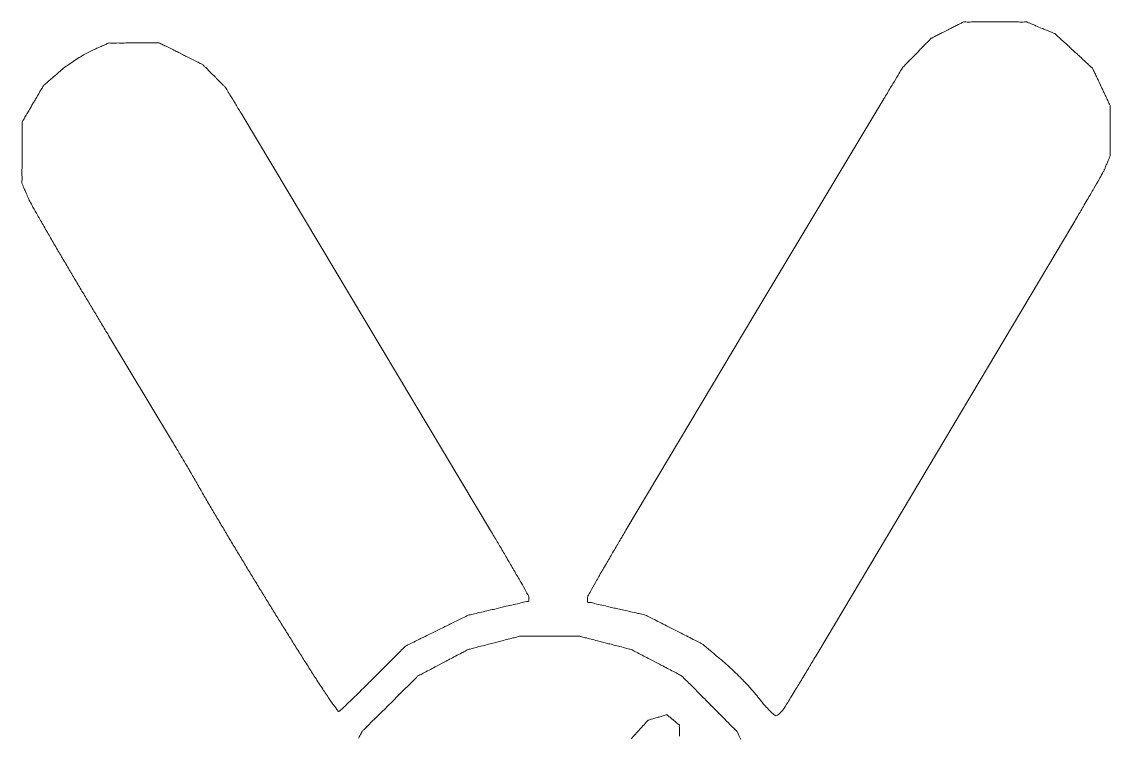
# Model space of a CAD drawing. Header units: millimetres. Extents: x 547 to 653, y 420 to 480.
# Drawn here: x 601.26 to 607.87, y 431.59 to 435.93 of the extents above; entities that cross this region are included whole.
import ezdxf

# ---------------------------------------------------------------- set-up
doc = ezdxf.new("R2010")
doc.units = ezdxf.units.MM

msp = doc.modelspace()

# ---------------------------------------------------------------- linework, layer by layer
at = {"color": 7, "linetype": 'Continuous', "lineweight": 15}
for p, q in [((607.1813, 435.9319), (607.1528, 435.9319)), ((606.8829, 435.8851), (606.8498, 435.8682)), ((607.4523, 435.8931), (607.4235, 435.9051)), ((601.9476, 435.8044), (601.9248, 435.8043)), ((602.2324, 435.7339), (602.2127, 435.7437)), ((606.6974, 435.7494), (606.6689, 435.7201)), ((607.6544, 435.7471), (607.6376, 435.7627)), ((602.4295, 435.5981), (602.4065, 435.6213)), ((607.8166, 435.529), (607.7989, 435.5666)), ((601.3273, 435.4424), (601.3177, 435.4262)), ((606.4861, 435.4555), (605.7081, 434.1581)), ((604.1096, 432.8305), (602.5877, 435.3768)), ((607.8657, 435.2596), (607.8657, 435.2823)), ((601.2576, 435.1519), (601.2575, 435.1242)), ((606.0899, 432.0965), (607.6395, 434.7013)), ((605.7081, 434.1581), (604.9251, 432.843)), ((601.7826, 434.0269), (602.1594, 433.3999)), ((604.1373, 432.3658), (604.1646, 432.3721)), ((604.8671, 432.367), (604.9129, 432.3567)), ((603.7628, 432.2255), (603.7909, 432.2393)), ((605.2036, 432.2456), (605.2612, 432.2162)), ((604.4757, 432.1981), (604.4485, 432.1981)), ((604.8129, 432.1549), (604.7609, 432.1683)), ((604.1344, 432.1609), (604.0824, 432.1474)), ((603.388, 431.9399), (603.5214, 432.0733)), ((603.8257, 432.0432), (603.7749, 432.0164)), ((605.1211, 432.0322), (605.0703, 432.0587)), ((603.5048, 431.8004), (603.4796, 431.7754)), ((605.4442, 431.7759), (605.4191, 431.8011)), ((605.1208, 431.7054), (605.1016, 431.6997)), ((605.2145, 431.6875), (605.202, 431.698)), ((605.2495, 431.5904), (605.2495, 431.6184))]:
    msp.add_line(p, q, dxfattribs=at)
for points in [[(606.9747, 435.9319), (606.9721, 435.9311), (606.9698, 435.9296), (606.9673, 435.9282)], [(606.9889, 435.9319), (606.9841, 435.9324), (606.9791, 435.9333), (606.9747, 435.9319)], [(607.0246, 435.9319), (607.0128, 435.9315), (607.0011, 435.9306), (606.9889, 435.9319)], [(607.0709, 435.9319), (607.0554, 435.9321), (607.0399, 435.9324), (607.0246, 435.9319)], [(607.1172, 435.9319), (607.1017, 435.9319), (607.0863, 435.9318), (607.0709, 435.9319)], [(607.1528, 435.9319), (607.1409, 435.9319), (607.129, 435.9319), (607.1172, 435.9319)], [(607.2169, 435.9319), (607.205, 435.9319), (607.1931, 435.9319), (607.1813, 435.9319)], [(607.2632, 435.9319), (607.2477, 435.9318), (607.2323, 435.9319), (607.2169, 435.9319)], [(607.3095, 435.9319), (607.2941, 435.9324), (607.2786, 435.932), (607.2632, 435.9319)], [(607.3451, 435.9319), (607.333, 435.9308), (607.3213, 435.9316), (607.3095, 435.9319)], [(607.3593, 435.9319), (607.3548, 435.9331), (607.3499, 435.9324), (607.3451, 435.9319)], [(607.3658, 435.9292), (607.3636, 435.9302), (607.3615, 435.9313), (607.3593, 435.9319)], [(606.8498, 435.8682), (606.8419, 435.8642), (606.8339, 435.8601), (606.826, 435.856)], [(606.9012, 435.8944), (606.8951, 435.8913), (606.889, 435.8882), (606.8829, 435.8851)], [(606.9251, 435.9066), (606.9172, 435.9025), (606.9092, 435.8985), (606.9012, 435.8944)], [(606.949, 435.9188), (606.941, 435.9149), (606.9331, 435.9107), (606.9251, 435.9066)], [(606.9673, 435.9282), (606.9613, 435.9246), (606.9551, 435.9218), (606.949, 435.9188)], [(607.3818, 435.9225), (607.3764, 435.9247), (607.371, 435.9267), (607.3658, 435.9292)], [(607.4026, 435.9138), (607.3957, 435.9168), (607.3888, 435.9197), (607.3818, 435.9225)], [(607.4235, 435.9051), (607.4165, 435.908), (607.4096, 435.9109), (607.4026, 435.9138)], [(607.4683, 435.8864), (607.463, 435.8886), (607.4577, 435.8908), (607.4523, 435.8931)], [(607.4892, 435.8777), (607.4822, 435.8806), (607.4753, 435.8835), (607.4683, 435.8864)], [(607.51, 435.869), (607.5031, 435.872), (607.4961, 435.8748), (607.4892, 435.8777)], [(607.526, 435.8623), (607.5205, 435.8643), (607.5153, 435.8667), (607.51, 435.869)], [(601.7748, 435.8003), (601.7685, 435.797), (601.762, 435.7944), (601.7556, 435.7916)], [(601.7824, 435.8038), (601.7798, 435.8031), (601.7773, 435.8017), (601.7748, 435.8003)], [(601.7938, 435.8038), (601.7899, 435.8042), (601.786, 435.8047), (601.7824, 435.8038)], [(601.8223, 435.8039), (601.8128, 435.8037), (601.8035, 435.803), (601.7938, 435.8038)], [(601.8593, 435.8041), (601.8469, 435.8041), (601.8345, 435.8043), (601.8223, 435.8039)], [(601.8963, 435.8042), (601.884, 435.8042), (601.8717, 435.804), (601.8593, 435.8041)], [(601.9248, 435.8043), (601.9153, 435.8043), (601.9058, 435.8043), (601.8963, 435.8042)], [(601.976, 435.8045), (601.9666, 435.8045), (601.9571, 435.8044), (601.9476, 435.8044)], [(602.0131, 435.8046), (602.0007, 435.8045), (601.9884, 435.8045), (601.976, 435.8045)], [(602.0501, 435.8048), (602.0378, 435.805), (602.0254, 435.8048), (602.0131, 435.8046)], [(602.0786, 435.8049), (602.0689, 435.804), (602.0595, 435.8046), (602.0501, 435.8048)], [(602.0899, 435.8049), (602.0863, 435.8058), (602.0824, 435.8052), (602.0786, 435.8049)], [(602.0998, 435.8), (602.0966, 435.802), (602.0934, 435.8041), (602.0899, 435.8049)], [(602.1243, 435.7878), (602.1161, 435.7916), (602.1078, 435.7952), (602.0998, 435.8)], [(606.7543, 435.808), (606.7473, 435.8011), (606.7405, 435.7939), (606.7337, 435.7868)], [(606.7701, 435.8242), (606.7651, 435.8184), (606.7596, 435.8133), (606.7543, 435.808)], [(606.7764, 435.8307), (606.774, 435.829), (606.772, 435.8266), (606.7701, 435.8242)], [(606.7837, 435.8345), (606.7812, 435.8334), (606.7786, 435.8323), (606.7764, 435.8307)], [(606.8021, 435.8439), (606.796, 435.8406), (606.7901, 435.8373), (606.7837, 435.8345)], [(606.826, 435.856), (606.818, 435.852), (606.8099, 435.848), (606.8021, 435.8439)], [(607.5324, 435.8596), (607.5305, 435.8607), (607.5282, 435.8615), (607.526, 435.8623)], [(607.5409, 435.8518), (607.5382, 435.8547), (607.5357, 435.8577), (607.5324, 435.8596)], [(607.5619, 435.8324), (607.5548, 435.8387), (607.5475, 435.8447), (607.5409, 435.8518)], [(607.5892, 435.8072), (607.5802, 435.8157), (607.5712, 435.8243), (607.5619, 435.8324)], [(607.6166, 435.782), (607.6075, 435.7904), (607.5983, 435.7988), (607.5892, 435.8072)], [(601.6477, 435.7411), (601.6359, 435.7348), (601.6243, 435.728), (601.6128, 435.721)], [(601.6792, 435.7569), (601.6685, 435.752), (601.658, 435.7467), (601.6477, 435.7411)], [(601.6868, 435.7604), (601.6843, 435.7592), (601.6817, 435.7581), (601.6792, 435.7569)], [(601.7059, 435.7691), (601.6996, 435.7662), (601.6932, 435.7633), (601.6868, 435.7604)], [(601.7308, 435.7804), (601.7225, 435.7765), (601.7142, 435.7728), (601.7059, 435.7691)], [(601.7556, 435.7916), (601.7473, 435.7881), (601.7391, 435.7842), (601.7308, 435.7804)], [(602.1563, 435.7719), (602.1456, 435.7773), (602.135, 435.7828), (602.1243, 435.7878)], [(602.1882, 435.756), (602.1775, 435.7613), (602.1669, 435.7665), (602.1563, 435.7719)], [(602.2127, 435.7437), (602.2046, 435.7478), (602.1964, 435.7519), (602.1882, 435.756)], [(602.2569, 435.7217), (602.2488, 435.7258), (602.2406, 435.7299), (602.2324, 435.7339)], [(606.7132, 435.7657), (606.7079, 435.7603), (606.7026, 435.7548), (606.6974, 435.7494)], [(606.7337, 435.7868), (606.7269, 435.7797), (606.72, 435.7727), (606.7132, 435.7657)], [(607.6376, 435.7627), (607.6306, 435.7691), (607.6236, 435.7756), (607.6166, 435.782)], [(607.6755, 435.7278), (607.6685, 435.7342), (607.6615, 435.7407), (607.6544, 435.7471)], [(601.5417, 435.6742), (601.5308, 435.6664), (601.52, 435.6584), (601.5095, 435.6502)], [(601.5763, 435.698), (601.5646, 435.6903), (601.5531, 435.6824), (601.5417, 435.6742)], [(601.6128, 435.721), (601.6005, 435.7136), (601.5883, 435.7059), (601.5763, 435.698)], [(602.2889, 435.7058), (602.2782, 435.711), (602.2676, 435.7164), (602.2569, 435.7217)], [(602.3208, 435.6899), (602.3103, 435.6954), (602.2996, 435.7005), (602.2889, 435.7058)], [(602.3454, 435.6776), (602.3368, 435.6812), (602.3289, 435.6856), (602.3208, 435.6899)], [(602.3552, 435.6727), (602.3523, 435.675), (602.3488, 435.6762), (602.3454, 435.6776)], [(602.3603, 435.6676), (602.3587, 435.6694), (602.3571, 435.6713), (602.3552, 435.6727)], [(602.3731, 435.6547), (602.3688, 435.6589), (602.3644, 435.6631), (602.3603, 435.6676)], [(606.6279, 435.6778), (606.6227, 435.6724), (606.6175, 435.6668), (606.6121, 435.6616)], [(606.6484, 435.699), (606.6415, 435.6919), (606.6346, 435.6849), (606.6279, 435.6778)], [(606.6689, 435.7201), (606.6621, 435.7131), (606.6553, 435.706), (606.6484, 435.699)], [(607.7028, 435.7025), (607.6936, 435.7109), (607.6846, 435.7193), (607.6755, 435.7278)], [(607.7302, 435.6773), (607.7213, 435.6859), (607.712, 435.6942), (607.7028, 435.7025)], [(607.7512, 435.658), (607.7436, 435.664), (607.737, 435.6707), (607.7302, 435.6773)], [(601.4568, 435.6055), (601.4492, 435.5988), (601.4417, 435.5921), (601.4341, 435.5855)], [(601.4743, 435.6208), (601.4685, 435.6157), (601.4627, 435.6106), (601.4568, 435.6055)], [(601.4813, 435.627), (601.479, 435.6249), (601.4767, 435.6229), (601.4743, 435.6208)], [(601.5095, 435.6502), (601.4999, 435.6427), (601.4905, 435.635), (601.4813, 435.627)], [(602.3898, 435.638), (602.3843, 435.6436), (602.3787, 435.6492), (602.3731, 435.6547)], [(602.4065, 435.6213), (602.4009, 435.6268), (602.3953, 435.6324), (602.3898, 435.638)], [(606.5781, 435.609), (606.5671, 435.5913), (606.5566, 435.5732), (606.5459, 435.5552)], [(606.5986, 435.6431), (606.5923, 435.6313), (606.5851, 435.6203), (606.5781, 435.609)], [(606.6057, 435.6551), (606.6028, 435.6515), (606.6008, 435.6473), (606.5986, 435.6431)], [(606.6121, 435.6616), (606.6099, 435.6595), (606.6076, 435.6574), (606.6057, 435.6551)], [(607.7596, 435.6502), (607.7575, 435.6533), (607.7542, 435.6556), (607.7512, 435.658)], [(607.7635, 435.6418), (607.7624, 435.6447), (607.7613, 435.6477), (607.7596, 435.6502)], [(607.7734, 435.6209), (607.77, 435.6278), (607.7664, 435.6346), (607.7635, 435.6418)], [(607.7861, 435.5938), (607.7819, 435.6029), (607.7778, 435.612), (607.7734, 435.6209)], [(601.382, 435.5358), (601.3784, 435.5288), (601.3742, 435.5222), (601.3701, 435.5155)], [(601.3868, 435.544), (601.3848, 435.5416), (601.3835, 435.5387), (601.382, 435.5358)], [(601.3938, 435.5501), (601.3913, 435.5482), (601.3887, 435.5463), (601.3868, 435.544)], [(601.4113, 435.5655), (601.4056, 435.5603), (601.4, 435.5549), (601.3938, 435.5501)], [(601.4341, 435.5855), (601.4264, 435.5788), (601.4187, 435.5723), (601.4113, 435.5655)], [(602.4423, 435.5852), (602.4381, 435.5895), (602.4338, 435.5938), (602.4295, 435.5981)], [(602.459, 435.5685), (602.4534, 435.574), (602.4479, 435.5796), (602.4423, 435.5852)], [(602.4757, 435.5517), (602.4702, 435.5574), (602.4646, 435.5629), (602.459, 435.5685)], [(602.4885, 435.5389), (602.4841, 435.5431), (602.4799, 435.5474), (602.4757, 435.5517)], [(602.4936, 435.5337), (602.4921, 435.5356), (602.4903, 435.5372), (602.4885, 435.5389)], [(602.5005, 435.5223), (602.4984, 435.5263), (602.4965, 435.5303), (602.4936, 435.5337)], [(606.5459, 435.5552), (606.5399, 435.5452), (606.5339, 435.5352), (606.5279, 435.5252)], [(607.7989, 435.5666), (607.7946, 435.5756), (607.7904, 435.5847), (607.7861, 435.5938)], [(601.3546, 435.4891), (601.3495, 435.4803), (601.3443, 435.4715), (601.3392, 435.4627)], [(601.3701, 435.5155), (601.3648, 435.5068), (601.3598, 435.498), (601.3546, 435.4891)], [(602.5202, 435.4895), (602.5134, 435.5003), (602.5064, 435.5109), (602.5005, 435.5223)], [(602.5512, 435.4378), (602.5409, 435.4551), (602.5308, 435.4725), (602.5202, 435.4895)], [(606.5079, 435.4918), (606.5006, 435.4797), (606.4933, 435.4676), (606.4861, 435.4555)], [(606.5279, 435.5252), (606.5212, 435.5141), (606.5145, 435.503), (606.5079, 435.4918)], [(607.8264, 435.5081), (607.8232, 435.515), (607.8199, 435.522), (607.8166, 435.529)], [(607.8392, 435.4809), (607.8349, 435.4899), (607.8307, 435.499), (607.8264, 435.5081)], [(607.852, 435.4537), (607.8479, 435.4628), (607.8435, 435.4719), (607.8392, 435.4809)], [(601.3058, 435.4059), (601.3007, 435.3971), (601.2956, 435.3882), (601.2904, 435.3795)], [(601.3177, 435.4262), (601.3138, 435.4194), (601.3098, 435.4126), (601.3058, 435.4059)], [(601.3392, 435.4627), (601.3352, 435.456), (601.3312, 435.4492), (601.3273, 435.4424)], [(602.5685, 435.4089), (602.5627, 435.4185), (602.5569, 435.4281), (602.5512, 435.4378)], [(602.5877, 435.3768), (602.5813, 435.3875), (602.5749, 435.3982), (602.5685, 435.4089)], [(607.8618, 435.4328), (607.858, 435.4397), (607.8551, 435.4467), (607.852, 435.4537)], [(607.8657, 435.4245), (607.865, 435.4274), (607.8633, 435.4301), (607.8618, 435.4328)], [(607.8657, 435.3847), (607.8655, 435.3941), (607.8649, 435.4034), (607.8657, 435.4131)], [(607.8657, 435.4131), (607.866, 435.417), (607.8666, 435.4209), (607.8657, 435.4245)], [(601.2749, 435.3531), (601.2711, 435.3462), (601.2676, 435.3394), (601.263, 435.3328)], [(601.2904, 435.3795), (601.2852, 435.3707), (601.2798, 435.3619), (601.2749, 435.3531)], [(607.8657, 435.3108), (607.8657, 435.3231), (607.8656, 435.3354), (607.8657, 435.3477)], [(607.8657, 435.3477), (607.8658, 435.3601), (607.866, 435.3724), (607.8657, 435.3847)], [(601.2582, 435.3246), (601.2569, 435.3204), (601.2577, 435.3156), (601.2582, 435.3108)], [(601.2581, 435.2763), (601.2575, 435.2614), (601.2578, 435.2464), (601.2579, 435.2313)], [(601.2582, 435.3108), (601.2594, 435.2989), (601.2585, 435.2877), (601.2581, 435.2763)], [(601.263, 435.3328), (601.2612, 435.3301), (601.2592, 435.3275), (601.2582, 435.3246)], [(607.8657, 435.2823), (607.8657, 435.2918), (607.8657, 435.3013), (607.8657, 435.3108)], [(601.2579, 435.2313), (601.258, 435.2163), (601.2578, 435.2014), (601.2577, 435.1864)], [(607.8657, 435.1942), (607.8656, 435.2066), (607.8657, 435.2189), (607.8657, 435.2312)], [(607.8657, 435.2312), (607.8657, 435.2407), (607.8657, 435.2501), (607.8657, 435.2596)], [(601.2577, 435.1864), (601.2576, 435.1749), (601.2576, 435.1634), (601.2576, 435.1519)], [(607.8657, 435.1289), (607.8649, 435.1385), (607.8655, 435.1479), (607.8657, 435.1573)], [(607.8657, 435.1573), (607.866, 435.1695), (607.8658, 435.1819), (607.8657, 435.1942)], [(601.2573, 435.0897), (601.2573, 435.0747), (601.2573, 435.0598), (601.2571, 435.0448)], [(601.2575, 435.1242), (601.2574, 435.1127), (601.2573, 435.1012), (601.2573, 435.0897)], [(607.8385, 435.0522), (607.8414, 435.0593), (607.8443, 435.0664), (607.8473, 435.0734)], [(607.8473, 435.0734), (607.8503, 435.0805), (607.8533, 435.0876), (607.8562, 435.0947)], [(607.8562, 435.0947), (607.8583, 435.1001), (607.8604, 435.1056), (607.863, 435.111)], [(607.863, 435.111), (607.864, 435.1131), (607.8652, 435.1152), (607.8657, 435.1175)], [(607.8657, 435.1175), (607.8666, 435.1211), (607.8661, 435.125), (607.8657, 435.1289)], [(601.2571, 435.0448), (601.257, 435.0298), (601.2566, 435.0148), (601.257, 434.9999)], [(607.7988, 434.9749), (607.8058, 434.9872), (607.8128, 434.9996), (607.8198, 435.012)], [(607.8198, 435.012), (607.823, 435.0177), (607.8263, 435.0234), (607.8289, 435.0294)], [(607.8289, 435.0294), (607.8299, 435.0316), (607.8307, 435.0337), (607.8316, 435.0359)], [(607.8316, 435.0359), (607.8339, 435.0414), (607.8362, 435.0468), (607.8385, 435.0522)], [(601.2568, 434.9653), (601.2564, 434.9606), (601.2556, 434.9559), (601.2568, 434.9515)], [(601.257, 434.9999), (601.2573, 434.9884), (601.258, 434.9771), (601.2568, 434.9653)], [(601.2568, 434.9515), (601.2574, 434.9493), (601.2585, 434.9471), (601.2595, 434.945)], [(601.2595, 434.945), (601.2621, 434.9397), (601.2642, 434.9342), (601.2664, 434.9288)], [(607.7669, 434.9194), (607.7776, 434.9379), (607.7883, 434.9563), (607.7988, 434.9749)], [(601.2664, 434.9288), (601.2692, 434.9217), (601.2723, 434.9147), (601.2753, 434.9077)], [(601.2753, 434.9077), (601.2783, 434.9007), (601.2812, 434.8936), (601.2842, 434.8866)], [(601.2842, 434.8866), (601.2865, 434.8812), (601.2888, 434.8758), (601.291, 434.8704)], [(607.7267, 434.8503), (607.7338, 434.8625), (607.7408, 434.8746), (607.7479, 434.8867)], [(607.7479, 434.8867), (607.7542, 434.8976), (607.7606, 434.9085), (607.7669, 434.9194)], [(601.291, 434.8704), (601.2919, 434.8682), (601.2928, 434.866), (601.2938, 434.8639)], [(601.2938, 434.8639), (601.2969, 434.8567), (601.3005, 434.8497), (601.3041, 434.8428)], [(601.3041, 434.8428), (601.3105, 434.8308), (601.317, 434.8188), (601.3236, 434.8069)], [(601.3236, 434.8069), (601.3327, 434.7903), (601.342, 434.7738), (601.3514, 434.7573)], [(607.6833, 434.776), (607.69, 434.7875), (607.6966, 434.7989), (607.7033, 434.8103)], [(607.7033, 434.8103), (607.7111, 434.8236), (607.7189, 434.837), (607.7267, 434.8503)], [(601.3514, 434.7573), (601.3574, 434.7467), (601.3634, 434.7361), (601.3695, 434.7255)], [(607.662, 434.7397), (607.6691, 434.7518), (607.6762, 434.7639), (607.6833, 434.776)], [(601.3695, 434.7255), (601.3762, 434.7138), (601.3829, 434.7021), (601.3896, 434.6904)], [(601.3896, 434.6904), (601.397, 434.6777), (601.4043, 434.6649), (601.4117, 434.6522)], [(607.6395, 434.7013), (607.647, 434.7141), (607.6545, 434.7269), (607.662, 434.7397)], [(601.4117, 434.6522), (601.4181, 434.6412), (601.4245, 434.6301), (601.4309, 434.6191)], [(601.4309, 434.6191), (601.4377, 434.6074), (601.4445, 434.5958), (601.4513, 434.5842)], [(601.4513, 434.5842), (601.4584, 434.5719), (601.4656, 434.5597), (601.4727, 434.5475)], [(601.4727, 434.5475), (601.4793, 434.5363), (601.4859, 434.5251), (601.4925, 434.5138)], [(601.4925, 434.5138), (601.4993, 434.5022), (601.5061, 434.4906), (601.513, 434.479)], [(601.513, 434.479), (601.52, 434.467), (601.5271, 434.4551), (601.5342, 434.4431)], [(601.5342, 434.4431), (601.5408, 434.4318), (601.5475, 434.4204), (601.5542, 434.4091)], [(601.5542, 434.4091), (601.5611, 434.3975), (601.568, 434.3859), (601.5748, 434.3743)], [(601.5748, 434.3743), (601.5818, 434.3625), (601.5889, 434.3507), (601.5959, 434.3388)], [(601.5959, 434.3388), (601.6027, 434.3274), (601.6094, 434.3161), (601.6162, 434.3047)], [(601.6162, 434.3047), (601.6231, 434.2931), (601.63, 434.2815), (601.6369, 434.27)], [(601.6369, 434.27), (601.6439, 434.2582), (601.6509, 434.2465), (601.6579, 434.2347)], [(601.6579, 434.2347), (601.6647, 434.2233), (601.6716, 434.2119), (601.6784, 434.2004)], [(601.6784, 434.2004), (601.6853, 434.1889), (601.6922, 434.1773), (601.6992, 434.1658)], [(601.6992, 434.1658), (601.7062, 434.1541), (601.7132, 434.1424), (601.7202, 434.1307)], [(601.7202, 434.1307), (601.7271, 434.1193), (601.7339, 434.1078), (601.7408, 434.0964)], [(601.7408, 434.0964), (601.7478, 434.0848), (601.7547, 434.0733), (601.7616, 434.0617)], [(601.7616, 434.0617), (601.7686, 434.0501), (601.7756, 434.0385), (601.7826, 434.0269)], [(602.1594, 433.3999), (602.167, 433.3872), (602.1746, 433.3745), (602.1822, 433.3618)], [(602.1822, 433.3618), (602.1892, 433.3501), (602.1961, 433.3385), (602.2031, 433.3268)], [(602.2031, 433.3268), (602.2094, 433.3163), (602.2156, 433.3057), (602.2219, 433.2952)], [(602.2219, 433.2952), (602.2316, 433.2789), (602.2413, 433.2627), (602.2509, 433.2464)], [(602.2509, 433.2464), (602.2579, 433.2346), (602.2649, 433.2228), (602.2718, 433.2109)], [(602.2718, 433.2109), (602.2758, 433.204), (602.2798, 433.1971), (602.2838, 433.1902)], [(602.2838, 433.1902), (602.2902, 433.179), (602.2965, 433.1677), (602.3029, 433.1565)], [(602.3029, 433.1565), (602.3096, 433.1447), (602.3163, 433.133), (602.3231, 433.1212)], [(602.3231, 433.1212), (602.3301, 433.1089), (602.3372, 433.0966), (602.3443, 433.0844)], [(602.3443, 433.0844), (602.3509, 433.073), (602.3575, 433.0616), (602.3641, 433.0503)], [(602.3641, 433.0503), (602.3709, 433.0386), (602.3777, 433.0268), (602.3845, 433.0151)], [(602.3845, 433.0151), (602.3916, 433.0031), (602.3986, 432.9911), (602.4057, 432.9791)], [(602.4057, 432.9791), (602.4124, 432.9676), (602.4191, 432.9562), (602.4259, 432.9447)], [(602.4259, 432.9447), (602.4327, 432.9331), (602.4396, 432.9214), (602.4465, 432.9097)], [(602.4465, 432.9097), (602.4536, 432.8979), (602.4606, 432.886), (602.4676, 432.8741)], [(602.4676, 432.8741), (602.4745, 432.8626), (602.4813, 432.8512), (602.4881, 432.8397)], [(602.4881, 432.8397), (602.4951, 432.828), (602.502, 432.8164), (602.509, 432.8048)], [(604.1295, 432.7966), (604.1229, 432.8079), (604.1162, 432.8192), (604.1096, 432.8305)], [(604.9251, 432.843), (604.9182, 432.8313), (604.9113, 432.8196), (604.9044, 432.8078)], [(602.509, 432.8048), (602.516, 432.793), (602.523, 432.7812), (602.5301, 432.7695)], [(602.5301, 432.7695), (602.537, 432.758), (602.5439, 432.7464), (602.5508, 432.7349)], [(604.1486, 432.7641), (604.1423, 432.7749), (604.1359, 432.7858), (604.1295, 432.7966)], [(604.1669, 432.7328), (604.1608, 432.7432), (604.1547, 432.7537), (604.1486, 432.7641)], [(604.8845, 432.7739), (604.8782, 432.7631), (604.8718, 432.7523), (604.8655, 432.7414)], [(604.9044, 432.8078), (604.8978, 432.7965), (604.8912, 432.7852), (604.8845, 432.7739)], [(602.5508, 432.7349), (602.5578, 432.7233), (602.5648, 432.7117), (602.5718, 432.7001)], [(602.5718, 432.7001), (602.5788, 432.6884), (602.5858, 432.6768), (602.5929, 432.6651)], [(604.1871, 432.6983), (604.1804, 432.7098), (604.1737, 432.7213), (604.1669, 432.7328)], [(604.2062, 432.6657), (604.1998, 432.6766), (604.1935, 432.6874), (604.1871, 432.6983)], [(604.8445, 432.7055), (604.8379, 432.6942), (604.8313, 432.6829), (604.8247, 432.6716)], [(604.8655, 432.7414), (604.8585, 432.7295), (604.8515, 432.7175), (604.8445, 432.7055)], [(602.5929, 432.6651), (602.5999, 432.6535), (602.6069, 432.642), (602.6139, 432.6304)], [(602.6139, 432.6304), (602.6209, 432.6188), (602.6279, 432.6072), (602.6349, 432.5957)], [(604.2241, 432.635), (604.2181, 432.6452), (604.2122, 432.6555), (604.2062, 432.6657)], [(604.245, 432.599), (604.238, 432.611), (604.2311, 432.623), (604.2241, 432.635)], [(604.8061, 432.6396), (604.7988, 432.6271), (604.7916, 432.6146), (604.7843, 432.6021)], [(604.8247, 432.6716), (604.8185, 432.6609), (604.8123, 432.6503), (604.8061, 432.6396)], [(602.6349, 432.5957), (602.642, 432.5841), (602.649, 432.5725), (602.656, 432.5609)], [(602.656, 432.5609), (602.6631, 432.5493), (602.6702, 432.5377), (602.6772, 432.5261)], [(604.2639, 432.5662), (604.2577, 432.5771), (604.2513, 432.5881), (604.245, 432.599)], [(604.2808, 432.5369), (604.2751, 432.5467), (604.2695, 432.5565), (604.2639, 432.5662)], [(604.7647, 432.5681), (604.7588, 432.5579), (604.7531, 432.5477), (604.7472, 432.5376)], [(604.7843, 432.6021), (604.7778, 432.5908), (604.7712, 432.5794), (604.7647, 432.5681)], [(602.6772, 432.5261), (602.6843, 432.5146), (602.6913, 432.503), (602.6984, 432.4914)], [(604.3105, 432.4846), (604.3014, 432.5022), (604.2909, 432.5196), (604.2808, 432.5369)], [(604.7472, 432.5376), (604.7367, 432.5195), (604.7258, 432.5015), (604.7163, 432.4832)], [(602.6984, 432.4914), (602.7054, 432.4799), (602.7125, 432.4684), (602.7195, 432.4569)], [(602.7195, 432.4569), (602.7267, 432.4453), (602.7338, 432.4336), (602.7409, 432.422)], [(604.3288, 432.4511), (604.3215, 432.4622), (604.3163, 432.4734), (604.3105, 432.4846)], [(604.3351, 432.4376), (604.3349, 432.4426), (604.3317, 432.4468), (604.3288, 432.4511)], [(604.3351, 432.4357), (604.3351, 432.4364), (604.3351, 432.437), (604.3351, 432.4376)], [(604.3351, 432.431), (604.3351, 432.4326), (604.3351, 432.4341), (604.3351, 432.4357)], [(604.3351, 432.4248), (604.3351, 432.4269), (604.3351, 432.4289), (604.3351, 432.431)], [(604.6972, 432.4483), (604.6943, 432.4438), (604.691, 432.4393), (604.6907, 432.4342)], [(604.6907, 432.4342), (604.6907, 432.4336), (604.6907, 432.4329), (604.6907, 432.4322)], [(604.6907, 432.4322), (604.6907, 432.4305), (604.6907, 432.4288), (604.6907, 432.4271)], [(604.6907, 432.4271), (604.6907, 432.4249), (604.6907, 432.4227), (604.6907, 432.4205)], [(604.7163, 432.4832), (604.7103, 432.4715), (604.7048, 432.4598), (604.6972, 432.4483)], [(602.7409, 432.422), (602.748, 432.4105), (602.7551, 432.3989), (602.7622, 432.3874)], [(602.7622, 432.3874), (602.7693, 432.3759), (602.7763, 432.3645), (602.7834, 432.3531)], [(604.1032, 432.3578), (604.1146, 432.3605), (604.126, 432.3631), (604.1373, 432.3658)], [(604.1646, 432.3721), (604.176, 432.3748), (604.1874, 432.3774), (604.1987, 432.3801)], [(604.1987, 432.3801), (604.2134, 432.3836), (604.2279, 432.3873), (604.243, 432.3904)], [(604.243, 432.3904), (604.2582, 432.3936), (604.2741, 432.3962), (604.2874, 432.4008)], [(604.2874, 432.4008), (604.2976, 432.4043), (604.3064, 432.409), (604.3215, 432.4087)], [(604.3215, 432.4087), (604.3275, 432.4086), (604.3346, 432.4077), (604.3351, 432.4119)], [(604.3351, 432.4138), (604.335, 432.4155), (604.3351, 432.417), (604.3351, 432.4186)], [(604.3351, 432.4186), (604.3351, 432.4206), (604.3351, 432.4227), (604.3351, 432.4248)], [(604.3351, 432.4119), (604.3352, 432.4125), (604.3351, 432.4132), (604.3351, 432.4138)], [(604.6907, 432.4089), (604.6907, 432.4082), (604.6906, 432.4074), (604.6907, 432.4068)], [(604.6907, 432.4205), (604.6907, 432.4183), (604.6907, 432.4161), (604.6907, 432.4139)], [(604.6907, 432.4139), (604.6907, 432.4123), (604.6908, 432.4106), (604.6907, 432.4089)], [(604.6907, 432.4068), (604.6913, 432.4028), (604.698, 432.4037), (604.7038, 432.4039)], [(604.7038, 432.4039), (604.7182, 432.4042), (604.7266, 432.3998), (604.7365, 432.3965)], [(604.7365, 432.3965), (604.7492, 432.3922), (604.7644, 432.3898), (604.7789, 432.3869)], [(604.7789, 432.3869), (604.7934, 432.384), (604.8073, 432.3806), (604.8214, 432.3773)], [(604.8214, 432.3773), (604.8322, 432.3748), (604.8432, 432.3724), (604.8541, 432.3699)], [(604.8541, 432.3699), (604.8584, 432.369), (604.8628, 432.368), (604.8671, 432.367)], [(602.7834, 432.3531), (602.7906, 432.3414), (602.7978, 432.3297), (602.805, 432.3181)], [(602.805, 432.3181), (602.8121, 432.3065), (602.8192, 432.295), (602.8264, 432.2835)], [(603.8718, 432.2792), (603.8871, 432.2868), (603.9023, 432.2944), (603.9176, 432.3017)], [(603.9176, 432.3017), (603.9294, 432.3073), (603.9412, 432.3127), (603.9527, 432.319)], [(603.9527, 432.319), (603.9574, 432.3216), (603.9619, 432.3243), (603.9668, 432.326)], [(603.9668, 432.326), (603.9712, 432.3275), (603.9758, 432.3283), (603.9805, 432.3292)], [(603.9805, 432.3292), (603.992, 432.3314), (604.0032, 432.3343), (604.0146, 432.3371)], [(604.0146, 432.3371), (604.0293, 432.3407), (604.0441, 432.3441), (604.0589, 432.3475)], [(604.0589, 432.3475), (604.0737, 432.3509), (604.0885, 432.3543), (604.1032, 432.3578)], [(604.9129, 432.3567), (604.927, 432.3535), (604.9412, 432.3502), (604.9553, 432.3471)], [(604.9553, 432.3471), (604.9695, 432.3439), (604.9837, 432.3409), (604.9978, 432.3375)], [(604.9978, 432.3375), (605.0087, 432.3349), (605.0194, 432.3321), (605.0305, 432.3301)], [(605.0305, 432.3301), (605.0349, 432.3293), (605.0394, 432.3286), (605.0435, 432.3272)], [(605.0435, 432.3272), (605.048, 432.3256), (605.0522, 432.323), (605.0564, 432.3206)], [(605.0564, 432.3206), (605.0668, 432.3146), (605.0776, 432.3096), (605.0884, 432.3043)], [(605.0884, 432.3043), (605.1023, 432.2975), (605.1161, 432.2902), (605.13, 432.2831)], [(602.8264, 432.2835), (602.8334, 432.2722), (602.8405, 432.2608), (602.8475, 432.2495)], [(602.8475, 432.2495), (602.8548, 432.2377), (602.8621, 432.226), (602.8694, 432.2143)], [(603.7909, 432.2393), (603.8027, 432.2451), (603.8144, 432.2509), (603.8261, 432.2567)], [(603.8261, 432.2567), (603.8414, 432.2642), (603.8566, 432.2716), (603.8718, 432.2792)], [(605.13, 432.2831), (605.1438, 432.276), (605.1577, 432.2689), (605.1716, 432.2619)], [(605.1716, 432.2619), (605.1822, 432.2565), (605.1929, 432.251), (605.2036, 432.2456)], [(602.8694, 432.2143), (602.8766, 432.2028), (602.8838, 432.1913), (602.8909, 432.1798)], [(602.8909, 432.1798), (602.898, 432.1686), (602.905, 432.1573), (602.9121, 432.1461)], [(603.601, 432.1458), (603.6133, 432.1507), (603.6246, 432.1571), (603.6362, 432.1631)], [(603.6362, 432.1631), (603.6512, 432.1709), (603.6666, 432.1782), (603.6819, 432.1856)], [(603.6819, 432.1856), (603.6972, 432.193), (603.7124, 432.2006), (603.7276, 432.2081)], [(603.7276, 432.2081), (603.7394, 432.2139), (603.7511, 432.2197), (603.7628, 432.2255)], [(604.1633, 432.1683), (604.1537, 432.1658), (604.1441, 432.1633), (604.1344, 432.1609)], [(604.2009, 432.178), (604.1884, 432.1747), (604.1759, 432.1715), (604.1633, 432.1683)], [(604.2385, 432.1877), (604.2259, 432.1846), (604.2134, 432.1813), (604.2009, 432.178)], [(604.2674, 432.1951), (604.2578, 432.1922), (604.2481, 432.19), (604.2385, 432.1877)], [(604.2789, 432.1981), (604.275, 432.1976), (604.2712, 432.1963), (604.2674, 432.1951)], [(604.2925, 432.1981), (604.288, 432.1983), (604.2834, 432.1987), (604.2789, 432.1981)], [(604.3264, 432.1981), (604.3152, 432.198), (604.3039, 432.1976), (604.2925, 432.1981)], [(604.3705, 432.1981), (604.3558, 432.1982), (604.3411, 432.1983), (604.3264, 432.1981)], [(604.4146, 432.1981), (604.3999, 432.1981), (604.3852, 432.1981), (604.3705, 432.1981)], [(604.4485, 432.1981), (604.4372, 432.1981), (604.4259, 432.1981), (604.4146, 432.1981)], [(604.5096, 432.1981), (604.4983, 432.1981), (604.487, 432.1981), (604.4757, 432.1981)], [(604.5537, 432.1981), (604.539, 432.1981), (604.5243, 432.1981), (604.5096, 432.1981)], [(604.5978, 432.1981), (604.5831, 432.1983), (604.5684, 432.1982), (604.5537, 432.1981)], [(604.6317, 432.1981), (604.6203, 432.1976), (604.6091, 432.198), (604.5978, 432.1981)], [(604.6453, 432.1981), (604.6408, 432.1987), (604.6363, 432.1983), (604.6317, 432.1981)], [(604.6568, 432.1951), (604.653, 432.1963), (604.6492, 432.1976), (604.6453, 432.1981)], [(604.6857, 432.1877), (604.6761, 432.19), (604.6664, 432.1922), (604.6568, 432.1951)], [(604.7233, 432.178), (604.7108, 432.1813), (604.6983, 432.1846), (604.6857, 432.1877)], [(604.7609, 432.1683), (604.7484, 432.1715), (604.7358, 432.1747), (604.7233, 432.178)], [(605.2612, 432.2162), (605.2751, 432.2091), (605.2889, 432.202), (605.3028, 432.195)], [(605.3028, 432.195), (605.3167, 432.188), (605.3307, 432.181), (605.3444, 432.1738)], [(605.3444, 432.1738), (605.355, 432.1682), (605.3654, 432.1625), (605.3764, 432.1575)], [(602.9121, 432.1461), (602.9195, 432.1343), (602.9269, 432.1225), (602.9343, 432.1106)], [(602.9343, 432.1106), (602.9415, 432.0992), (602.9488, 432.0877), (602.956, 432.0763)], [(603.5372, 432.0891), (603.5457, 432.0976), (603.5541, 432.1063), (603.5628, 432.1147)], [(603.5628, 432.1147), (603.5687, 432.1204), (603.5747, 432.1261), (603.5804, 432.1323)], [(603.5804, 432.1323), (603.5825, 432.1346), (603.5845, 432.1369), (603.5869, 432.1388)], [(603.5869, 432.1388), (603.591, 432.142), (603.5961, 432.1438), (603.601, 432.1458)], [(603.9273, 432.0968), (603.915, 432.0905), (603.9028, 432.0839), (603.8906, 432.0774)], [(603.9555, 432.1117), (603.9463, 432.1063), (603.9368, 432.1016), (603.9273, 432.0968)], [(603.9668, 432.1176), (603.9629, 432.1161), (603.9592, 432.1138), (603.9555, 432.1117)], [(603.9784, 432.1206), (603.9745, 432.1198), (603.9705, 432.1191), (603.9668, 432.1176)], [(604.0073, 432.1281), (603.9977, 432.1255), (603.9882, 432.1227), (603.9784, 432.1206)], [(604.0448, 432.1378), (604.0323, 432.1346), (604.0197, 432.1315), (604.0073, 432.1281)], [(604.0824, 432.1474), (604.0699, 432.1442), (604.0574, 432.141), (604.0448, 432.1378)], [(604.8418, 432.1474), (604.8322, 432.1499), (604.8225, 432.1524), (604.8129, 432.1549)], [(604.8794, 432.1378), (604.8668, 432.141), (604.8543, 432.1442), (604.8418, 432.1474)], [(604.917, 432.1281), (604.9045, 432.1315), (604.8919, 432.1346), (604.8794, 432.1378)], [(604.9459, 432.1206), (604.9361, 432.1227), (604.9265, 432.1255), (604.917, 432.1281)], [(604.9574, 432.1176), (604.9537, 432.119), (604.9498, 432.1198), (604.9459, 432.1206)], [(604.9687, 432.1118), (604.965, 432.1139), (604.9614, 432.1161), (604.9574, 432.1176)], [(604.9969, 432.097), (604.9875, 432.1018), (604.9779, 432.1064), (604.9687, 432.1118)], [(605.0336, 432.0779), (605.0214, 432.0843), (605.0092, 432.0908), (604.9969, 432.097)], [(605.3764, 432.1575), (605.3808, 432.1555), (605.3853, 432.1536), (605.3892, 432.1509)], [(605.3892, 432.1509), (605.3925, 432.1487), (605.3955, 432.1459), (605.3985, 432.1432)], [(605.3985, 432.1432), (605.4059, 432.1364), (605.4138, 432.1302), (605.4216, 432.1238)], [(605.4216, 432.1238), (605.4317, 432.1156), (605.4416, 432.1071), (605.4516, 432.0987)], [(605.4516, 432.0987), (605.4616, 432.0903), (605.4716, 432.0819), (605.4816, 432.0735)], [(606.0673, 432.0589), (606.0748, 432.0714), (606.0824, 432.084), (606.0899, 432.0965)], [(602.956, 432.0763), (602.963, 432.0652), (602.97, 432.0541), (602.977, 432.043)], [(602.977, 432.043), (602.9847, 432.031), (602.9923, 432.019), (602.9999, 432.0071)], [(603.5214, 432.0733), (603.5267, 432.0785), (603.5319, 432.0838), (603.5372, 432.0891)], [(603.8539, 432.0581), (603.8445, 432.0531), (603.8351, 432.0482), (603.8257, 432.0432)], [(603.8906, 432.0774), (603.8784, 432.0709), (603.8662, 432.0645), (603.8539, 432.0581)], [(605.0703, 432.0587), (605.0581, 432.0651), (605.0458, 432.0715), (605.0336, 432.0779)], [(605.1493, 432.0175), (605.1399, 432.0224), (605.1305, 432.0273), (605.1211, 432.0322)], [(605.4816, 432.0735), (605.4893, 432.0671), (605.497, 432.0606), (605.5047, 432.0542)], [(605.5047, 432.0542), (605.5078, 432.0516), (605.5109, 432.049), (605.514, 432.0464)], [(605.514, 432.0464), (605.5201, 432.0413), (605.5261, 432.0361), (605.5321, 432.0309)], [(605.5321, 432.0309), (605.5385, 432.0252), (605.5448, 432.0196), (605.5511, 432.0138)], [(606.0455, 432.0228), (606.0528, 432.0348), (606.06, 432.0469), (606.0673, 432.0589)], [(602.9999, 432.0071), (603.0072, 431.9956), (603.0145, 431.9842), (603.0218, 431.9728)], [(603.0218, 431.9728), (603.0288, 431.962), (603.0357, 431.9512), (603.0427, 431.9404)], [(603.7015, 431.9777), (603.6922, 431.9726), (603.683, 431.9673), (603.6733, 431.9628)], [(603.7382, 431.997), (603.726, 431.9906), (603.7136, 431.9843), (603.7015, 431.9777)], [(603.7749, 432.0164), (603.7627, 432.0099), (603.7505, 432.0034), (603.7382, 431.997)], [(605.186, 431.9984), (605.1738, 432.0047), (605.1615, 432.0111), (605.1493, 432.0175)], [(605.2227, 431.9792), (605.2106, 431.9858), (605.1983, 431.992), (605.186, 431.9984)], [(605.2509, 431.9645), (605.2412, 431.969), (605.232, 431.9742), (605.2227, 431.9792)], [(605.2622, 431.9586), (605.2588, 431.961), (605.2548, 431.9627), (605.2509, 431.9645)], [(605.5511, 432.0138), (605.5577, 432.0078), (605.5643, 432.0017), (605.5708, 431.9956)], [(605.5708, 431.9956), (605.5769, 431.9899), (605.5829, 431.9841), (605.5889, 431.9783)], [(605.5889, 431.9783), (605.595, 431.9723), (605.6011, 431.9664), (605.6071, 431.9604)], [(606.0014, 431.9499), (606.0092, 431.9627), (606.017, 431.9755), (606.0247, 431.9884)], [(606.0247, 431.9884), (606.0316, 431.9998), (606.0386, 432.0113), (606.0455, 432.0228)], [(603.0427, 431.9404), (603.0507, 431.9279), (603.0588, 431.9155), (603.0669, 431.9031)], [(603.0669, 431.9031), (603.0743, 431.8917), (603.0817, 431.8803), (603.0892, 431.869)], [(603.3372, 431.8893), (603.3427, 431.8948), (603.3482, 431.9003), (603.3537, 431.9057)], [(603.3537, 431.9057), (603.3594, 431.9113), (603.365, 431.917), (603.3707, 431.9226)], [(603.3707, 431.9226), (603.3765, 431.9284), (603.3822, 431.9341), (603.388, 431.9399)], [(603.618, 431.913), (603.6041, 431.8998), (603.5907, 431.886), (603.5771, 431.8723)], [(603.6494, 431.9443), (603.6395, 431.9331), (603.6286, 431.9232), (603.618, 431.913)], [(603.662, 431.9568), (603.6572, 431.9535), (603.6534, 431.9488), (603.6494, 431.9443)], [(603.6733, 431.9628), (603.6694, 431.9609), (603.6655, 431.9592), (603.662, 431.9568)], [(605.2748, 431.946), (605.2708, 431.9505), (605.267, 431.9553), (605.2622, 431.9586)], [(605.3061, 431.9145), (605.2955, 431.9248), (605.2846, 431.9347), (605.2748, 431.946)], [(605.3469, 431.8736), (605.3334, 431.8873), (605.32, 431.9012), (605.3061, 431.9145)], [(605.6071, 431.9604), (605.6132, 431.9544), (605.6192, 431.9483), (605.6252, 431.9422)], [(605.6252, 431.9422), (605.6313, 431.936), (605.6373, 431.9298), (605.6433, 431.9235)], [(605.6433, 431.9235), (605.6492, 431.9174), (605.655, 431.9112), (605.6608, 431.905)], [(605.6608, 431.905), (605.6664, 431.899), (605.672, 431.8929), (605.6776, 431.8868)], [(605.9592, 431.8804), (605.966, 431.8915), (605.9728, 431.9027), (605.9796, 431.9139)], [(605.9796, 431.9139), (605.9869, 431.9259), (605.9942, 431.9379), (606.0014, 431.9499)], [(603.0892, 431.869), (603.0959, 431.8589), (603.1027, 431.8488), (603.1095, 431.8385)], [(603.1095, 431.8385), (603.1213, 431.8205), (603.1335, 431.8015), (603.1454, 431.7858)], [(603.2676, 431.8209), (603.2738, 431.8269), (603.28, 431.833), (603.2861, 431.839)], [(603.2861, 431.839), (603.2916, 431.8444), (603.297, 431.8497), (603.3024, 431.855)], [(603.3024, 431.855), (603.3081, 431.8606), (603.3138, 431.8662), (603.3195, 431.8718)], [(603.3195, 431.8718), (603.3254, 431.8776), (603.3313, 431.8835), (603.3372, 431.8893)], [(603.5362, 431.8317), (603.5257, 431.8213), (603.5153, 431.8108), (603.5048, 431.8004)], [(603.5771, 431.8723), (603.5635, 431.8587), (603.5499, 431.8452), (603.5362, 431.8317)], [(605.3877, 431.8326), (605.3741, 431.8462), (605.3605, 431.8598), (605.3469, 431.8736)], [(605.4191, 431.8011), (605.4086, 431.8116), (605.3982, 431.8221), (605.3877, 431.8326)], [(605.6776, 431.8868), (605.6837, 431.88), (605.6898, 431.8731), (605.6958, 431.8662)], [(605.6958, 431.8662), (605.7014, 431.8598), (605.707, 431.8533), (605.7124, 431.8467)], [(605.7124, 431.8467), (605.7173, 431.8408), (605.7221, 431.8347), (605.7269, 431.8287)], [(605.9123, 431.8035), (605.9196, 431.8154), (605.927, 431.8274), (605.9343, 431.8394)], [(605.9343, 431.8394), (605.9426, 431.8531), (605.9509, 431.8667), (605.9592, 431.8804)], [(603.1454, 431.7858), (603.1532, 431.7757), (603.1609, 431.7669), (603.17, 431.7525)], [(603.2075, 431.7633), (603.2165, 431.7713), (603.2257, 431.7804), (603.2347, 431.7891)], [(603.2347, 431.7891), (603.24, 431.7942), (603.2452, 431.7992), (603.2504, 431.8042)], [(603.2504, 431.8042), (603.2561, 431.8097), (603.2618, 431.8153), (603.2676, 431.8209)], [(603.4796, 431.7754), (603.4691, 431.7649), (603.4586, 431.7545), (603.4482, 431.7441)], [(605.4756, 431.7444), (605.4651, 431.7549), (605.4546, 431.7654), (605.4442, 431.7759)], [(605.7269, 431.8287), (605.7327, 431.8214), (605.7385, 431.8141), (605.7443, 431.8069)], [(605.7443, 431.8069), (605.7499, 431.8), (605.7557, 431.7932), (605.7614, 431.7864)], [(605.7614, 431.7864), (605.7668, 431.7802), (605.7722, 431.774), (605.7778, 431.7678)], [(605.7778, 431.7678), (605.7863, 431.7583), (605.795, 431.7489), (605.8039, 431.7403)], [(605.8854, 431.7607), (605.8882, 431.7646), (605.8907, 431.7687), (605.8933, 431.7727)], [(605.8933, 431.7727), (605.8996, 431.7829), (605.906, 431.7932), (605.9123, 431.8035)], [(603.17, 431.7525), (603.1737, 431.7468), (603.1775, 431.7402), (603.1818, 431.7409)], [(603.1818, 431.7409), (603.1843, 431.7413), (603.1869, 431.7442), (603.1894, 431.7467)], [(603.1894, 431.7467), (603.1958, 431.7533), (603.2016, 431.7581), (603.2075, 431.7633)], [(603.4073, 431.7034), (603.3936, 431.6899), (603.3797, 431.6765), (603.3664, 431.6627)], [(603.4482, 431.7441), (603.4346, 431.7305), (603.421, 431.7169), (603.4073, 431.7034)], [(605.1016, 431.6997), (605.097, 431.6983), (605.0924, 431.6969), (605.0878, 431.6956)], [(605.1314, 431.7085), (605.1279, 431.7075), (605.1243, 431.7064), (605.1208, 431.7054)], [(605.1452, 431.7127), (605.1406, 431.7112), (605.136, 431.7099), (605.1314, 431.7085)], [(605.1591, 431.7168), (605.1545, 431.7157), (605.1499, 431.7141), (605.1452, 431.7127)], [(605.1697, 431.7199), (605.166, 431.7182), (605.1626, 431.7176), (605.1591, 431.7168)], [(605.174, 431.7212), (605.1727, 431.7215), (605.1712, 431.7206), (605.1697, 431.7199)], [(605.1768, 431.7189), (605.1759, 431.7198), (605.175, 431.7209), (605.174, 431.7212)], [(605.1838, 431.7131), (605.1814, 431.7149), (605.179, 431.7165), (605.1768, 431.7189)], [(605.1929, 431.7055), (605.1898, 431.7081), (605.1868, 431.7107), (605.1838, 431.7131)], [(605.202, 431.698), (605.1989, 431.7005), (605.1959, 431.703), (605.1929, 431.7055)], [(605.5164, 431.7034), (605.5027, 431.717), (605.4891, 431.7307), (605.4756, 431.7444)], [(605.5571, 431.6625), (605.5439, 431.6764), (605.53, 431.6898), (605.5164, 431.7034)], [(605.8039, 431.7403), (605.8103, 431.7341), (605.8168, 431.7284), (605.8242, 431.7221)], [(605.8242, 431.7221), (605.828, 431.7189), (605.8321, 431.7156), (605.8365, 431.7155)], [(605.8365, 431.7155), (605.8394, 431.7155), (605.8425, 431.7169), (605.8452, 431.7185)], [(605.8452, 431.7185), (605.8494, 431.721), (605.853, 431.7238), (605.8564, 431.7269)], [(605.8564, 431.7269), (605.8608, 431.7309), (605.8649, 431.7352), (605.8689, 431.7396)], [(605.8689, 431.7396), (605.8718, 431.7429), (605.8745, 431.7462), (605.8772, 431.7496)], [(605.8772, 431.7496), (605.8801, 431.7532), (605.8828, 431.7569), (605.8854, 431.7607)], [(603.3664, 431.6627), (603.3562, 431.6521), (603.3463, 431.6413), (603.335, 431.6314)], [(605.0213, 431.6457), (605.0075, 431.632), (604.9946, 431.6168), (604.9814, 431.602)], [(605.0488, 431.6758), (605.0408, 431.664), (605.0308, 431.6552), (605.0213, 431.6457)], [(605.059, 431.687), (605.0545, 431.6851), (605.0518, 431.6802), (605.0488, 431.6758)], [(605.0633, 431.6883), (605.0618, 431.6879), (605.0603, 431.6876), (605.059, 431.687)], [(605.0739, 431.6915), (605.0704, 431.6904), (605.0669, 431.6892), (605.0633, 431.6883)], [(605.0878, 431.6956), (605.0831, 431.6942), (605.0785, 431.6929), (605.0739, 431.6915)], [(605.2215, 431.6817), (605.2192, 431.6837), (605.2169, 431.6856), (605.2145, 431.6875)], [(605.2306, 431.6742), (605.2276, 431.6767), (605.2246, 431.6792), (605.2215, 431.6817)], [(605.2397, 431.6666), (605.2369, 431.6692), (605.2337, 431.6717), (605.2306, 431.6742)], [(605.2467, 431.6608), (605.244, 431.6626), (605.2419, 431.6646), (605.2397, 431.6666)], [(605.2495, 431.6585), (605.249, 431.6595), (605.2478, 431.6601), (605.2467, 431.6608)], [(605.2495, 431.6445), (605.2494, 431.6477), (605.249, 431.6509), (605.2495, 431.6545)], [(605.2495, 431.6545), (605.2497, 431.6559), (605.2501, 431.6574), (605.2495, 431.6585)], [(605.2495, 431.6315), (605.2496, 431.6358), (605.2497, 431.6402), (605.2495, 431.6445)], [(605.5885, 431.631), (605.5772, 431.6409), (605.5673, 431.6518), (605.5571, 431.6625)], [(603.3166, 431.6075), (603.3122, 431.5976), (603.3071, 431.5883), (603.3021, 431.5788)], [(603.3224, 431.6189), (603.32, 431.6154), (603.3183, 431.6114), (603.3166, 431.6075)], [(603.335, 431.6314), (603.3304, 431.6275), (603.3257, 431.6237), (603.3224, 431.6189)], [(604.9814, 431.602), (604.9732, 431.5929), (604.965, 431.584), (604.9567, 431.575)], [(605.2495, 431.6184), (605.2495, 431.6228), (605.2495, 431.6271), (605.2495, 431.6315)], [(605.6011, 431.6184), (605.5978, 431.6232), (605.593, 431.627), (605.5885, 431.631)], [(605.6076, 431.6046), (605.6057, 431.6093), (605.6039, 431.6142), (605.6011, 431.6184)], [(605.624, 431.5701), (605.6184, 431.5814), (605.6125, 431.5926), (605.6076, 431.6046)]]:
    msp.add_open_spline(points, degree=3, dxfattribs=at)

doc.saveas('drawing.dxf')
